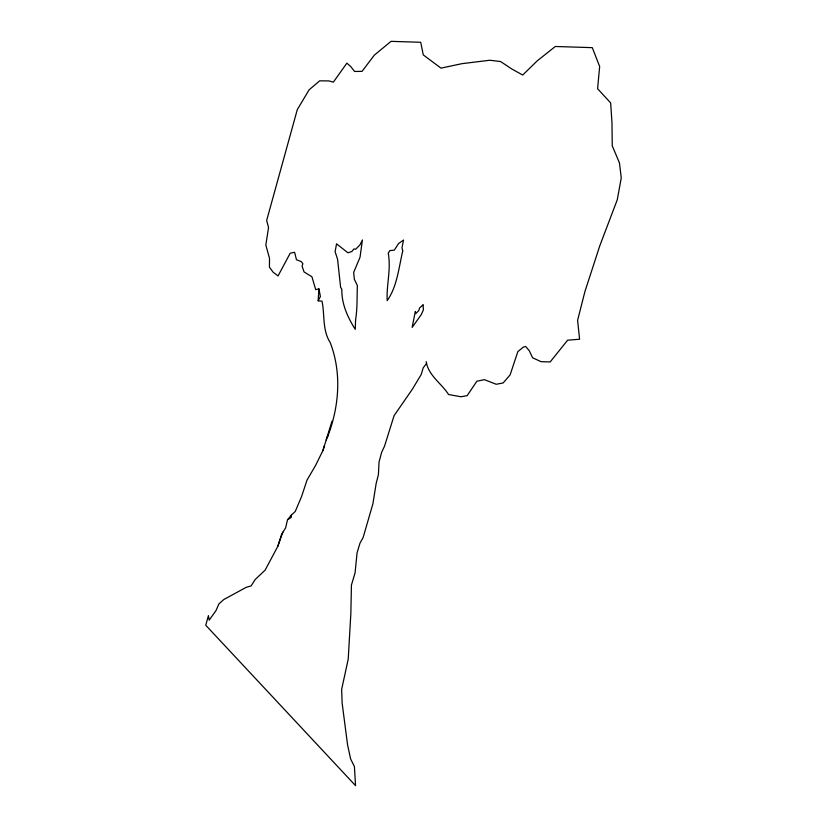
<?xml version="1.0" encoding="UTF-8"?>
<svg xmlns="http://www.w3.org/2000/svg" width="827" height="827" viewBox="0 0 827 827"><rect width="100%" height="100%" fill="white"/><g stroke="black" fill="none" stroke-linecap="round" stroke-linejoin="round"><path stroke-width="1.24" d="M326.21 439.912L327.864 436.098C339.204 406.295 341.83 372.605 330.169 342.492C322.168 329.942 324.897 314.994 322.013 301.173L318.168 300.811L318.912 288.871L315.697 289.646L311.924 276.776L304.047 271.928L302.093 266.16L302.878 263.689L301.297 261.652L296.469 259.73L294.608 252.256L290.194 253.227L278.058 275.908L273.127 272.197L269.437 267.204L269.509 258.324L265.829 245.05L268.548 227.477L266.656 220.478L297.286 109.65L309.133 89.802L319.687 80.829L328.95 80.922L333.364 82.142L346.864 63.152L350.844 66.656L354.545 71.442L362.03 71.391L374.3 55.161L391.037 41.35L420.716 42.28L423.279 54.913L440.977 68.134L462.045 63.648L489.832 60.247L500.583 61.529L511.696 68.93L522.716 75.04L537.23 60.857L555.299 46.488L592.277 47.646L599.658 66.501L597.59 88.706L610.657 102.93L611.97 122.468L612.249 145.821L619.454 162.898L621.253 177.898L617.273 199.783L599.813 245.722L584.885 291.683L577.597 320.359L579.593 339.246L567.611 340.186L550.172 361.937L541.034 361.647L532.629 357.802L529.228 350.658L525.621 346.461L523.326 347.102L517.836 351.651L510.114 374.889L503.167 382.953L496.221 384.266L484.395 379.665L476.89 381.216L467.162 395.647L460.98 396.753L448.585 394.531C441.484 383.356 428.314 375.489 426.184 361.626M324.453 445.598L322.943 450.508L315.687 465.229L307.003 480.146L301.607 496.448L295.218 511.52L291.404 515.025L291.197 517.485L287.496 519.821L285.625 527.874L281.562 534.459L277.851 546.265L265.126 570.134L255.057 579.644L251.098 585.961L246.312 587.273L223.724 599.585L218.938 603.865L215.93 610.708L209.179 620.167L208.435 615.608L205.747 625.233L355.548 785.65L354.411 766.546L350.596 758.897L347.536 744.641L342.13 703.084L341.644 689.439L348.219 659.15L350.855 613.417L351.434 585.04L355.072 572.904L357.068 552.829L359.983 543.163L363.136 537.509L372.894 503.819L376.192 483.288L378.415 474.698L379.035 462.097L381.567 452.534L384.565 446.053L394.086 415.64L412.435 389.093L421.222 374.486L423.217 367.819L426.629 363.27M322.943 450.508L331.978 421.201M277.851 546.265L282.855 532.019M318.168 300.811L320.4 296.49L318.912 288.871M327.058 437.163L327.864 436.098M287.496 519.821L291.404 515.025M423.021 304.905L423.424 309.763L421.294 314.58L412.135 327.399L415.33 311.479L415.774 313.629L418.855 310.476L419.578 307.985L423.021 304.905M355.569 320.07L355.259 329.332C347.671 317.403 341.499 303.809 341.809 289.161L340.61 287.3L337.581 259.347L335.1 251.656L336.568 243.841L347.919 252.793L351.826 251.532L353.977 248.906L355.641 249.299L359.972 244.864L362.422 239.944L360.014 257.3L353.677 272.372L354.338 279.247L357.367 285.584C356.923 297.079 357.45 308.492 355.569 320.07M402.728 250.953C398.831 267.545 397.146 286.566 387.191 300.656C386.323 284.881 391.243 269.085 388.235 253.207L389.837 250.612L394.324 250.126L398.542 243.562L403.524 240.047L402.005 247.769L402.728 250.953"/></g></svg>
